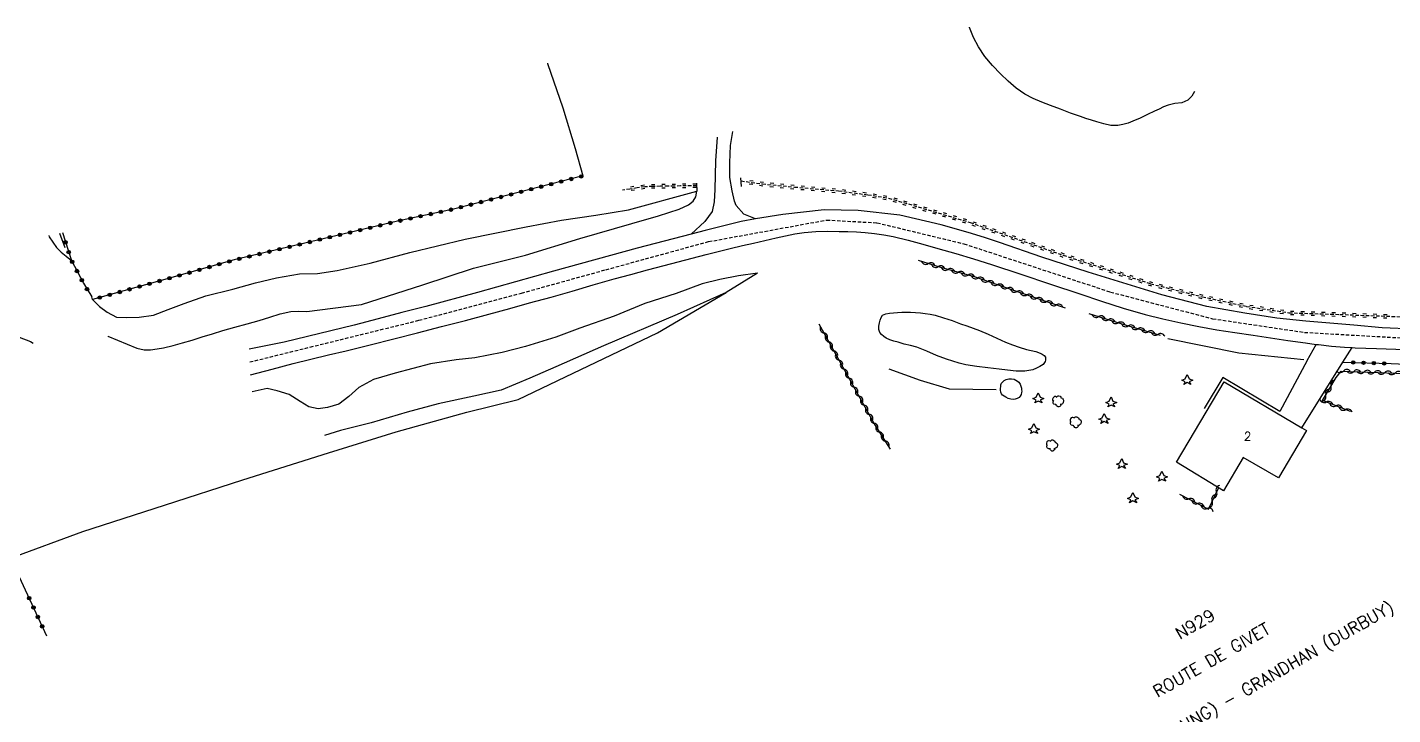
# Model space of a CAD drawing. Header units: millimetres. Extents: x 215000 to 216002, y 109000 to 110000.
# Drawn here: x 215558 to 215755.9, y 109764.8 to 109864.5 of the extents above; entities that cross this region are included whole.
import ezdxf
from ezdxf.enums import TextEntityAlignment as Align

# ---------------------------------------------------------------- set-up
doc = ezdxf.new("R2010")
doc.units = ezdxf.units.MM
doc.linetypes.add('DASHED', pattern=[0.75, 0.5, -0.25])
doc.layers.get('0').update_dxf_attribs({"linetype": 'CONTINUOUS'})
for name, color, linetype in [('W0001', 6, 'DASHED'), ('W0008', 7, 'CONTINUOUS'), ('W0017', 7, 'CONTINUOUS'), ('W0101', 7, 'CONTINUOUS'), ('W0120', 7, 'CONTINUOUS'), ('W0211', 2, 'CONTINUOUS'), ('W0214', 2, 'CONTINUOUS'), ('W0220', 5, 'DASHED'), ('W0300', 7, 'CONTINUOUS'), ('W0303', 7, 'CONTINUOUS'), ('W0310', 3, 'CONTINUOUS'), ('W0323', 7, 'CONTINUOUS'), ('W0330', 7, 'CONTINUOUS'), ('W0515', 5, 'CONTINUOUS'), ('W0989', 7, 'CONTINUOUS'), ('W0990', 7, 'CONTINUOUS'), ('W0991', 7, 'CONTINUOUS')]:
    doc.layers.add(name, color=color, linetype=linetype)
doc.styles.get("Standard").update_dxf_attribs({"font": 'romans.shx', "width": 0.85})

# ---------------------------------------------------------------- blocks, each defined once
blk = doc.blocks.new('T300')
for p, q in [((-0.8, 0.51), (-0.86, 0.34)), ((-0.86, 0.34), (-0.86, 0.17)), ((-0.86, 0.17), (-0.74, 0.06)), ((-0.69, 0.63), (-0.8, 0.51)), ((-0.8, -0.06), (-0.74, 0.06)), ((-0.74, 0.06), (-0.69, 0.11)), ((-0.57, 0.69), (-0.69, 0.63)), ((-0.46, 0.69), (-0.57, 0.69)), ((-0.29, 0.63), (-0.46, 0.69)), ((-0.29, 0.63), (-0.17, 0.74)), ((-0.23, 0.57), (-0.29, 0.63)), ((-0.17, 0.74), (-0.06, 0.8)), ((-0.06, 0.8), (0.06, 0.8)), ((0.06, 0.8), (0.23, 0.74)), ((0.23, 0.74), (0.34, 0.63)), ((0.34, 0.63), (0.4, 0.51)), ((0.46, 0.46), (0.34, 0.46)), ((0.4, 0.51), (0.4, 0.46)), ((0.57, 0.4), (0.46, 0.46)), ((0.57, 0.4), (0.69, 0.29)), ((0.69, 0.29), (0.74, 0.17)), ((0.74, 0.06), (0.69, -0.17)), ((0.74, 0.17), (0.74, 0.06)), ((-0.8, -0.17), (-0.8, -0.06)), ((-0.8, -0.23), (-0.8, -0.17)), ((-0.74, -0.34), (-0.8, -0.23)), ((-0.69, -0.4), (-0.74, -0.34)), ((-0.51, -0.46), (-0.69, -0.4)), ((-0.4, -0.46), (-0.51, -0.46)), ((-0.4, -0.46), (-0.34, -0.46)), ((-0.34, -0.46), (-0.34, -0.4)), ((-0.34, -0.51), (-0.34, -0.46)), ((-0.29, -0.63), (-0.34, -0.51)), ((-0.17, -0.74), (-0.29, -0.63)), ((-0.06, -0.8), (-0.17, -0.74)), ((0.06, -0.8), (-0.06, -0.8)), ((0.17, -0.74), (0.06, -0.8)), ((0.23, -0.69), (0.17, -0.74)), ((0.29, -0.46), (0.23, -0.46)), ((0.29, -0.63), (0.23, -0.69)), ((0.46, -0.4), (0.29, -0.46)), ((0.34, -0.51), (0.29, -0.63)), ((0.34, -0.51), (0.34, -0.46)), ((0.57, -0.34), (0.46, -0.4)), ((0.63, -0.29), (0.57, -0.34)), ((0.69, -0.17), (0.63, -0.29))]:
    blk.add_line(p, q)
blk = doc.blocks.new('T303')
for p, q in [((-0.77, 0), (-0.28, 0.21)), ((-0.28, -0.21), (-0.77, 0)), ((-0.28, 0.21), (0, 0.83)), ((0, 0.83), (0.28, 0.21)), ((0.28, 0.21), (0.83, 0)), ((0.83, 0), (0.28, -0.21)), ((-0.49, -0.63), (-0.28, -0.21)), ((0, -0.35), (-0.49, -0.63)), ((0.56, -0.63), (0, -0.35)), ((0.28, -0.21), (0.56, -0.63))]:
    blk.add_line(p, q)
blk = doc.blocks.new('t220o')
at = {"color": 0, "linetype": 'Continuous'}
for p, q in [((-0.25, 0.25), (0.25, 0.25)), ((-0.25, -0.25), (0.25, -0.25))]:
    blk.add_line(p, q, dxfattribs=at)
blk = doc.blocks.new('t323o')
at = {"color": 0, "linetype": 'Continuous'}
for radius in [0.25, 0.15]:
    blk.add_circle((0, 0), radius, dxfattribs=at)
blk = doc.blocks.new('t310o')
at = {"color": 0, "linetype": 'Continuous'}
for centre, start, end in [((-0.5, 0.38), 216.8699, 323.1304), ((0.5, -0.37), 36.8699, 143.1303)]:
    blk.add_arc(centre, 0.625, start, end, dxfattribs=at)

msp = doc.modelspace()

# ---------------------------------------------------------------- linework, layer by layer
at = {"layer": 'W0001'}
msp.add_lwpolyline([(215590.21, 109815.94), (215614.73, 109821.99), (215629.63, 109825.94), (215641.82, 109829.33), (215656.74, 109833.41), (215673.85, 109836.54), (215681.14, 109836.14), (215693.75, 109833.09), (215714.99, 109826.09), (215729.8, 109822.22), (215743.12, 109820.24), (215758.76, 109819.35), (215783.39, 109817.67), (215794.65, 109816.18), (215812.92, 109813.12), (215823.01, 109812.21), (215839.65, 109811.35), (215852.93, 109810.05), (215862.94, 109809.16)], dxfattribs=at)
at = {"layer": 'W0008'}
for points in [[(215694.35, 109834.75), (215690.42, 109835.84), (215684.47, 109837.23), (215678.39, 109837.93), (215673.5, 109838.04), (215667.5, 109837.36), (215663.55, 109836.73), (215661.43, 109836.32), (215656.21, 109835), (215654.18, 109834.49), (215646.36, 109832.48), (215634.24, 109829.1), (215623.24, 109826.04), (215615.74, 109824.01)], [(215614.55, 109820.17), (215617.99, 109821.07), (215621.49, 109821.96), (215624.87, 109822.87), (215627.91, 109823.71), (215630.79, 109824.51), (215633.9, 109825.35), (215636.95, 109826.22), (215639.98, 109827.13), (215643.03, 109828.01), (215645.44, 109828.66), (215647.85, 109829.29), (215650.27, 109829.92), (215652.31, 109830.46), (215654.35, 109830.99), (215656.39, 109831.52), (215658.13, 109831.96), (215659.88, 109832.39), (215661.64, 109832.82), (215663.26, 109833.2), (215664.88, 109833.58), (215666.51, 109833.94), (215667.86, 109834.24), (215669.22, 109834.53), (215670.58, 109834.75), (215672.27, 109834.88), (215673.97, 109834.91), (215675.67, 109834.89), (215676.92, 109834.87), (215678.16, 109834.82), (215679.41, 109834.73), (215680.77, 109834.58), (215682.12, 109834.37), (215683.47, 109834.13), (215685.64, 109833.64), (215687.8, 109833.04), (215689.95, 109832.43), (215692.55, 109831.68), (215695.15, 109830.9), (215697.73, 109830.09), (215702.01, 109828.7), (215706.27, 109827.25), (215710.53, 109825.83), (215713.69, 109824.79), (215716.85, 109823.76), (215720.03, 109822.83), (215722.6, 109822.18), (215725.18, 109821.6), (215727.78, 109821.07), (215730.4, 109820.63), (215733.03, 109820.24), (215735.66, 109819.85), (215738.19, 109819.45), (215740.72, 109819.05), (215743.26, 109818.7), (215744.81, 109818.5), (215745.14, 109818.46), (215747.02, 109818.25), (215748.91, 109818.08), (215750.02, 109818.02), (215750.46, 109817.99), (215752.02, 109817.94), (215753.57, 109817.89), (215757.73, 109817.77)], [(215782.28, 109819.12), (215772.34, 109820.02), (215763.56, 109820.52), (215754.39, 109820.89), (215750.28, 109821.27), (215743.29, 109821.85), (215739.09, 109822.32), (215734.45, 109823.04), (215728.94, 109824.01), (215722.45, 109825.7), (215711.74, 109828.99), (215705.04, 109831.17), (215698.88, 109833.26), (215696.72, 109834.01), (215694.35, 109834.75)], [(215615.74, 109824.01), (215612.28, 109823.1), (215608.82, 109822.19), (215605.36, 109821.3), (215601.97, 109820.47), (215598.58, 109819.65), (215595.19, 109818.83), (215590.11, 109817.81), (215590.11, 109817.81)], [(215590.31, 109814.07), (215593.45, 109814.9), (215596.51, 109815.7), (215599.07, 109816.33), (215601.64, 109816.96), (215604.21, 109817.58), (215607.66, 109818.44), (215611.1, 109819.3), (215614.55, 109820.17)]]:
    msp.add_lwpolyline(points, dxfattribs=at)
at = {"layer": 'W0017'}
for points in [[(215663.55, 109836.73), (215661.86, 109837.41), (215660.71, 109838.64), (215660.47, 109839.26), (215660.13, 109840.76), (215659.81, 109842.71), (215659.79, 109844.82), (215659.9, 109847.36), (215660.23, 109849.38)], [(215657.95, 109848.56), (215657.71, 109845.13), (215657.68, 109843.03), (215657.65, 109840.99), (215657.53, 109839.17), (215657.24, 109837.8), (215656.2, 109836.34), (215654.18, 109834.49)], [(215742.73, 109806.4), (215748.68, 109815.93), (215750.02, 109818.02)], [(215743.51, 109816.15), (215744.81, 109818.5)], [(215743.51, 109816.15), (215739.55, 109808.74), (215731.25, 109813.71), (215728.59, 109809.2)]]:
    msp.add_lwpolyline(points, dxfattribs=at)
at = {"layer": 'W0101'}
msp.add_lwpolyline([(215731.39, 109797.25), (215724.57, 109801.38), (215731.45, 109813.08), (215742.73, 109806.4), (215743.41, 109806), (215739.34, 109799.11), (215734.21, 109802.07), (215731.39, 109797.25)], close=True, dxfattribs=at)
at = {"layer": 'W0120'}
for points in [[(215654.97, 109841.87), (215655.03, 109840.74)], [(215661.51, 109841.4), (215661.38, 109842.66)]]:
    msp.add_lwpolyline(points, dxfattribs=at)
at = {"layer": 'W0211'}
for points in [[(215622.65, 109829.54), (215630.18, 109831.43), (215638.07, 109833.85), (215645.6, 109836.04), (215649.47, 109837.16), (215652.44, 109838.1), (215653.83, 109838.74), (215654.47, 109839.27), (215654.87, 109839.93), (215655.03, 109840.74)], [(215569.66, 109819.69), (215569.66, 109819.69), (215573.86, 109817.93), (215573.86, 109817.93), (215574.93, 109817.68), (215575.85, 109817.69), (215576.79, 109817.83), (215577.72, 109818), (215579.11, 109818.32), (215580.48, 109818.71), (215581.85, 109819.13), (215583.34, 109819.57), (215584.82, 109820.04), (215586.31, 109820.49), (215588.07, 109821), (215589.83, 109821.49), (215591.6, 109821.98), (215593.12, 109822.46), (215594.63, 109822.94), (215596.17, 109823.25), (215597.33, 109823.3), (215598.5, 109823.27), (215606.41, 109824.27), (215615.3, 109827.13), (215622.65, 109829.54)], [(215658.35, 109827.92), (215655.8, 109827.26), (215652.03, 109825.9), (215647.49, 109824.44), (215643.02, 109822.6), (215638.06, 109820.86), (215634.59, 109819.56), (215630.17, 109818.17), (215626.81, 109817.3), (215622.85, 109816.55), (215620.12, 109816.27), (215616.41, 109815.69), (215611.29, 109814.31), (215608.15, 109813.42), (215606.04, 109812.22), (215604.57, 109810.95), (215603.14, 109809.84), (215601.51, 109809.33), (215600.12, 109809.15), (215598.8, 109809.41), (215597.51, 109810.2), (215595.91, 109811.24), (215594.21, 109811.77), (215592.74, 109812.07), (215590.56, 109811.63)], [(215663.83, 109828.81), (215661.05, 109828.43), (215658.35, 109827.92)]]:
    msp.add_lwpolyline(points, dxfattribs=at)
at = {"layer": 'W0214'}
for points in [[(215645.13, 109838), (215655.03, 109840.74)], [(215567.42, 109825), (215568.44, 109824), (215569.57, 109823.18), (215570.9, 109822.44), (215572.4, 109822.42), (215574.17, 109822.43), (215576.28, 109822.72), (215578.4, 109823.57), (215580.73, 109824.45), (215583.86, 109825.53), (215587.78, 109826.5), (215591.05, 109827.42), (215594.1, 109828.16), (215597.43, 109828.72), (215600.05, 109828.78), (215602.9, 109829.2), (215607.65, 109830.29), (215613.41, 109831.85), (215621.45, 109833.74), (215630.29, 109835.53), (215635.41, 109836.52), (215640.37, 109837.26), (215645.13, 109838)], [(215561.07, 109834.29), (215561.14, 109834.12), (215562.2, 109832.55), (215562.88, 109831.89), (215563.62, 109831.28), (215564.37, 109830.67)], [(215663.83, 109828.81), (215659.27, 109826.03)], [(215659.27, 109826.03), (215652.16, 109822.83), (215641.48, 109818.27), (215634.57, 109815.23), (215630.83, 109813.58), (215626.64, 109811.87), (215622.71, 109810.96), (215617.54, 109809.88), (215613.04, 109808.65), (215607.83, 109807.11), (215603.35, 109806), (215601.05, 109805.26)], [(215515.68, 109807.41), (215519.14, 109809.23), (215522.99, 109810.73), (215526.07, 109811.54), (215529.82, 109812.34), (215534.97, 109813.6), (215540.19, 109815.1), (215544.37, 109816.43), (215548.01, 109817.56), (215551.11, 109818.65), (215552.98, 109819.11), (215554.9, 109819.59), (215556.8, 109819.52), (215558.45, 109818.89), (215558.84, 109818.66)]]:
    msp.add_lwpolyline(points, dxfattribs=at)
at = {"layer": 'W0220'}
for points in [[(215654.99, 109841.49), (215652.65, 109841.48), (215651.76, 109841.46), (215650.87, 109841.44), (215649.74, 109841.43), (215648.6, 109841.41), (215647.47, 109841.35), (215646.39, 109841.21), (215645.31, 109841.03), (215644.23, 109840.85)], [(215661.43, 109842.22), (215664.54, 109841.78), (215669.19, 109841.33), (215675.58, 109840.77), (215679.83, 109840.21), (215682.82, 109839.73), (215694.65, 109836.18), (215708.14, 109831.43), (215720.81, 109827.29), (215728.32, 109825.4), (215734.72, 109824.01), (215740.85, 109823.09), (215748.24, 109822.84), (215758.58, 109822.45), (215769.8, 109822.1)]]:
    msp.add_lwpolyline(points, dxfattribs=at)
at = {"layer": 'W0300'}
for points in [[(215562.63, 109834.64), (215563.39, 109832.55)], [(215698.41, 109811.88), (215691.67, 109812.01), (215687.47, 109813.24), (215682.92, 109814.9)]]:
    msp.add_lwpolyline(points, dxfattribs=at)
at = {"layer": 'W0303'}
msp.add_lwpolyline([(215723.29, 109819.35), (215733.58, 109817.25), (215743, 109816.3)], dxfattribs=at)
at = {"layer": 'W0310'}
for points in [[(215708.46, 109823.76), (215702.11, 109825.94), (215695.26, 109828.3), (215690.41, 109829.67), (215687.14, 109830.67)], [(215672.71, 109821.46), (215680.9, 109806.74), (215683.06, 109803.3)], [(215711.83, 109822.96), (215717.27, 109821.26), (215722.18, 109819.85)], [(215749.76, 109808.75), (215745.73, 109810.36), (215747.71, 109813.71)], [(215747.71, 109813.7), (215748.42, 109814.63), (215760.38, 109814.16)], [(215725.01, 109796.78), (215729.18, 109794.58), (215730.63, 109797.65)]]:
    msp.add_lwpolyline(points, dxfattribs=at)
at = {"layer": 'W0323'}
for points in [[(215638.5, 109842.93), (215619.74, 109838.12), (215611.64, 109836.36), (215600.87, 109833.82), (215587.98, 109830.74), (215578.23, 109827.99), (215567.42, 109825), (215567.31, 109825.4)], [(215563.06, 109834.74), (215564.31, 109830.79), (215564.37, 109830.67), (215566.11, 109827.37), (215567.31, 109825.4)], [(215748.68, 109815.93), (215755.67, 109815.7), (215764.13, 109815.31), (215773.26, 109814.96), (215776.87, 109815.04)], [(215555.55, 109787.49), (215560.76, 109776.22)]]:
    msp.add_lwpolyline(points, dxfattribs=at)
at = {"layer": 'W0330'}
for points in [[(215633.39, 109859.32), (215633.4, 109859.27), (215635.58, 109852.8), (215637.39, 109846.94), (215638.5, 109842.93)], [(215555.55, 109787.49), (215566.04, 109791.33), (215577.88, 109795.16), (215589.22, 109798.82), (215601.61, 109802.78), (215611.46, 109805.82), (215621.7, 109808.64), (215629.12, 109810.49), (215637.12, 109814.34), (215649.31, 109820.15), (215659.27, 109826.03)]]:
    msp.add_lwpolyline(points, dxfattribs=at)
at = {"layer": 'W0515'}
for points in [[(215706.28, 109853.17), (215705.02, 109853.66), (215703.77, 109854.18), (215702.58, 109854.79), (215701.32, 109855.66), (215700.14, 109856.67), (215699.03, 109857.74), (215697.87, 109858.96), (215696.79, 109860.26), (215695.85, 109861.65), (215695.14, 109863.04), (215694.55, 109864.5), (215694.55, 109864.51)], [(215727.16, 109855.17), (215726.76, 109854.5), (215726.19, 109853.91), (215725.34, 109853.56), (215724.33, 109853.43), (215723.34, 109853.23), (215722.68, 109852.95), (215722.03, 109852.64), (215721.39, 109852.33), (215720.35, 109851.83), (215719.31, 109851.33), (215718.25, 109850.89), (215717.53, 109850.62), (215716.8, 109850.38), (215716.06, 109850.24), (215715.05, 109850.28), (215714.03, 109850.5), (215713.02, 109850.77), (215712.22, 109851.01), (215711.43, 109851.28), (215710.64, 109851.56), (215709.17, 109852.07), (215707.72, 109852.61), (215706.28, 109853.17)]]:
    msp.add_lwpolyline(points, dxfattribs=at)
for points in [[(215704.78, 109817.23), (215705.08, 109817.06), (215705.37, 109816.87), (215705.55, 109816.62), (215705.58, 109816.43), (215705.56, 109816.21), (215705.52, 109816), (215705.23, 109815.59), (215704.77, 109815.27), (215704.27, 109815.02), (215703.72, 109814.82), (215703.14, 109814.71), (215702.55, 109814.63), (215701.32, 109814.61), (215700.08, 109814.75), (215698.84, 109814.91), (215697.22, 109815.07), (215695.61, 109815.27), (215694.01, 109815.55), (215693.07, 109815.78), (215692.13, 109816.04), (215691.2, 109816.33), (215689.77, 109816.89), (215688.36, 109817.53), (215686.92, 109818.09), (215686.02, 109818.34), (215685.1, 109818.55), (215684.2, 109818.8), (215683.6, 109818.98), (215683.01, 109819.16), (215682.46, 109819.42), (215682.11, 109819.65), (215681.78, 109819.91), (215681.54, 109820.22), (215681.42, 109820.65), (215681.43, 109821.15), (215681.5, 109821.63), (215681.6, 109822.03), (215681.75, 109822.41), (215681.96, 109822.72), (215682.4, 109822.95), (215682.97, 109823.04), (215683.55, 109823.09), (215684.13, 109823.14), (215684.72, 109823.15), (215685.32, 109823.16), (215686.02, 109823.15), (215686.73, 109823.13), (215687.43, 109823.08), (215688.14, 109822.99), (215688.85, 109822.87), (215689.55, 109822.72), (215690.8, 109822.37), (215692.03, 109821.94), (215693.25, 109821.49), (215694.17, 109821.17), (215695.1, 109820.84), (215696.01, 109820.5), (215697.27, 109819.96), (215698.5, 109819.38), (215699.75, 109818.84), (215700.76, 109818.44), (215701.77, 109818.07), (215702.8, 109817.73), (215703.48, 109817.59), (215704.15, 109817.46)], [(215702.09, 109811.49), (215702.02, 109811.23), (215701.89, 109810.98), (215701.73, 109810.77), (215701.48, 109810.62), (215701.18, 109810.54), (215700.89, 109810.5), (215700.52, 109810.53), (215700.16, 109810.65), (215699.82, 109810.82), (215699.58, 109810.96), (215699.35, 109811.12), (215699.18, 109811.31), (215699.09, 109811.56), (215699.06, 109811.83), (215699.05, 109812.11), (215699.07, 109812.37), (215699.1, 109812.62), (215699.19, 109812.85), (215699.37, 109813.07), (215699.6, 109813.24), (215699.86, 109813.38), (215700.23, 109813.48), (215700.64, 109813.5), (215701.03, 109813.43), (215701.27, 109813.32), (215701.5, 109813.18), (215701.69, 109813.01), (215701.88, 109812.74), (215702.01, 109812.44), (215702.09, 109812.12), (215702.11, 109811.91), (215702.12, 109811.7), (215702.09, 109811.49)]]:
    msp.add_lwpolyline(points, close=True, dxfattribs=at)

# ---------------------------------------------------------------- block references
at = {"layer": 'W0220'}
for p, rotation in [((215645.71, 109841.1), 189.5312597946312), ((215647.2, 109841.31), 187.21624121377), ((215648.69, 109841.41), 180.8076403122121), ((215650.19, 109841.43), 180.6562225234428), ((215651.69, 109841.46), 181.3547152515316), ((215653.19, 109841.48), 180.3672756073199), ((215654.69, 109841.49), 180.3672756073199), ((215662.91, 109842.01), 351.9523969113246), ((215664.4, 109841.8), 351.9523969113246), ((215665.89, 109841.65), 354.4689135128148), ((215667.38, 109841.5), 354.4689135128148), ((215668.88, 109841.36), 354.4689135128148), ((215670.37, 109841.22), 355.0182649366366), ((215671.87, 109841.09), 355.0182649366366), ((215673.36, 109840.96), 355.0182649366366), ((215674.85, 109840.83), 355.0182649366366), ((215676.34, 109840.67), 352.5588105665112), ((215677.83, 109840.48), 352.5588105665112), ((215679.32, 109840.28), 352.5588105665112), ((215680.8, 109840.06), 350.783420711032), ((215682.28, 109839.82), 350.783420711032), ((215683.74, 109839.46), 343.3123072446928), ((215685.17, 109839.02), 343.3123072446928), ((215686.61, 109838.59), 343.3123072446928), ((215688.05, 109838.16), 343.3123072446928), ((215689.48, 109837.73), 343.3123072446928), ((215690.92, 109837.3), 343.3123072446928), ((215692.36, 109836.87), 343.3123072446928), ((215693.79, 109836.44), 343.3123072446928), ((215695.22, 109835.98), 340.579300154783), ((215696.64, 109835.48), 340.579300154783), ((215698.05, 109834.98), 340.579300154783), ((215699.47, 109834.49), 340.579300154783), ((215700.88, 109833.99), 340.579300154783), ((215702.29, 109833.49), 340.579300154783), ((215703.71, 109832.99), 340.579300154783), ((215705.12, 109832.49), 340.579300154783), ((215706.54, 109831.99), 340.579300154783), ((215707.95, 109831.49), 340.579300154783), ((215709.38, 109831.02), 341.9009533727402), ((215710.8, 109830.56), 341.9009533727402), ((215712.23, 109830.09), 341.9009533727402), ((215713.65, 109829.63), 341.9009533727402), ((215715.08, 109829.16), 341.9009533727402), ((215716.51, 109828.69), 341.9009533727402), ((215717.93, 109828.23), 341.9009533727402), ((215719.36, 109827.76), 341.9009533727402), ((215720.78, 109827.3), 341.9009533727402), ((215722.24, 109826.93), 345.9099155648257), ((215723.69, 109826.56), 345.9099155648257), ((215725.15, 109826.2), 345.9099155648257), ((215726.6, 109825.83), 345.9099155648257), ((215728.06, 109825.47), 345.9099155648257), ((215729.52, 109825.14), 347.7471110514782), ((215730.99, 109824.82), 347.7471110514782), ((215732.45, 109824.5), 347.7471110514782), ((215733.92, 109824.19), 347.7471110514782), ((215735.39, 109823.91), 351.3979238293826), ((215736.88, 109823.69), 351.3979238293826), ((215738.36, 109823.46), 351.3979238293826), ((215739.84, 109823.24), 351.3979238293826), ((215741.33, 109823.07), 358.102200163084), ((215742.83, 109823.02), 358.102200163084), ((215744.33, 109822.97), 358.102200163084), ((215745.83, 109822.92), 358.102200163084), ((215747.33, 109822.87), 358.102200163084), ((215748.83, 109822.82), 357.8504081359897), ((215750.33, 109822.76), 357.8504081359897), ((215751.82, 109822.71), 357.8504081359897), ((215753.32, 109822.65), 357.8504081359897), ((215754.82, 109822.59), 357.8504081359897)]:
    msp.add_blockref('t220o', p, dxfattribs=dict(at, rotation=rotation))
at = {"layer": 'W0300', "rotation": 359.9999899820874}
for p in [(215707.46, 109810.22), (215709.99, 109807.19), (215706.56, 109803.82)]:
    msp.add_blockref('T300', p, dxfattribs=at)
at = {"layer": 'W0303', "rotation": 359.9999899820874}
for p in [(215726.09, 109813.29), (215704.51, 109810.62), (215715.07, 109810.04), (215714.08, 109807.65), (215703.89, 109806.17), (215716.61, 109801.11), (215722.43, 109799.26), (215718.24, 109796.15)]:
    msp.add_blockref('T303', p, dxfattribs=at)
at = {"layer": 'W0310'}
for p, rotation in [((215688.57, 109830.23), 162.8935796097361), ((215690.01, 109829.79), 162.8935796097361), ((215691.45, 109829.37), 164.2780179171638), ((215692.89, 109828.97), 164.2780179171638), ((215694.34, 109828.56), 164.2780179171638), ((215695.77, 109828.13), 160.9499053933503), ((215697.19, 109827.64), 160.9499053933503), ((215698.61, 109827.15), 160.9499053933503), ((215700.02, 109826.66), 160.9499053933503), ((215701.44, 109826.17), 160.9499053933503), ((215702.86, 109825.68), 161.1092406764836), ((215704.28, 109825.19), 161.1092406764836), ((215705.7, 109824.71), 161.1092406764836), ((215707.12, 109824.22), 161.1092406764836), ((215673.44, 109820.15), 299.0800555198562), ((215713.26, 109822.52), 342.6393800625686), ((215714.69, 109822.07), 342.6393800625686), ((215716.12, 109821.62), 342.6393800625686), ((215717.55, 109821.18), 343.9623429197781), ((215719, 109820.76), 343.9623429197781), ((215674.17, 109818.84), 299.0800555198562), ((215720.44, 109820.35), 343.9623429197781), ((215721.88, 109819.94), 343.9623429197781), ((215674.9, 109817.53), 299.0800555198562), ((215675.63, 109816.21), 299.0800555198562), ((215676.36, 109814.9), 299.0800555198562), ((215677.09, 109813.59), 299.0800555198562), ((215677.82, 109812.28), 299.0800555198562), ((215746.95, 109812.42), 59.44266131099079), ((215748.75, 109814.62), 357.7491919753321), ((215750.24, 109814.56), 357.7491919753321), ((215751.74, 109814.5), 357.7491919753321), ((215753.24, 109814.44), 357.7491919753321), ((215754.74, 109814.39), 357.7491919753321), ((215756.24, 109814.33), 357.7491919753321), ((215678.55, 109810.97), 299.0800555198562), ((215746.18, 109811.13), 59.44266131099079), ((215679.28, 109809.66), 299.0800555198562), ((215680, 109808.35), 299.0800555198562), ((215746.29, 109810.14), 158.1765216106655), ((215747.69, 109809.58), 158.1765216106655), ((215749.08, 109809.02), 158.1765216106655), ((215680.73, 109807.04), 299.0800555198562), ((215681.52, 109805.76), 302.1862485285369), ((215682.32, 109804.49), 302.1862485285369), ((215730.36, 109797.1), 64.85272238143251), ((215726.33, 109796.08), 332.2510733538688), ((215727.66, 109795.38), 332.2510733538688), ((215728.99, 109794.68), 332.2510733538688), ((215729.73, 109795.74), 64.85272238143251)]:
    msp.add_blockref('t310o', p, dxfattribs=dict(at, rotation=rotation))
at = {"layer": 'W0323'}
for p, rotation in [((215638.27, 109842.87), 194.3700015151559), ((215629.55, 109840.64), 194.3700015151559), ((215631.01, 109841.01), 194.3700015151559), ((215632.46, 109841.38), 194.3700015151559), ((215633.91, 109841.75), 194.3700015151559), ((215635.37, 109842.12), 194.3700015151559), ((215636.82, 109842.5), 194.3700015151559), ((215622.29, 109838.77), 194.3700015151559), ((215623.74, 109839.15), 194.3700015151559), ((215625.19, 109839.52), 194.3700015151559), ((215626.65, 109839.89), 194.3700015151559), ((215628.1, 109840.26), 194.3700015151559), ((215613.52, 109836.77), 192.2641864644536), ((215614.98, 109837.09), 192.2641864644536), ((215616.45, 109837.41), 192.2641864644536), ((215617.91, 109837.72), 192.2641864644536), ((215619.38, 109838.04), 192.2641864644536), ((215620.83, 109838.4), 194.3700015151559), ((215604.75, 109834.73), 193.2870346363203), ((215606.21, 109835.08), 193.2870346363203), ((215607.67, 109835.42), 193.2870346363203), ((215609.13, 109835.77), 193.2870346363203), ((215610.59, 109836.11), 193.2870346363203), ((215612.05, 109836.45), 192.2641864644536), ((215563.51, 109833.31), 287.6158737625369), ((215597.45, 109833), 193.4405700488091), ((215598.91, 109833.35), 193.4405700488091), ((215600.37, 109833.7), 193.4405700488091), ((215601.83, 109834.04), 193.2870346363203), ((215603.29, 109834.39), 193.2870346363203), ((215563.97, 109831.88), 287.6158737625369), ((215588.7, 109830.91), 193.4405700488091), ((215590.16, 109831.26), 193.4405700488091), ((215591.62, 109831.61), 193.4405700488091), ((215593.07, 109831.95), 193.4405700488091), ((215594.53, 109832.3), 193.4405700488091), ((215595.99, 109832.65), 193.4405700488091), ((215564.48, 109830.47), 297.7198852834542), ((215565.18, 109829.14), 297.7198852834542), ((215581.47, 109828.9), 195.7341509987359), ((215582.92, 109829.31), 195.7341509987359), ((215584.36, 109829.72), 195.7341509987359), ((215585.8, 109830.12), 195.7341509987359), ((215587.25, 109830.53), 195.7341509987359), ((215565.87, 109827.82), 297.7198852834542), ((215574.25, 109826.89), 195.4800775123402), ((215575.69, 109827.29), 195.4800775123402), ((215577.14, 109827.69), 195.4800775123402), ((215578.58, 109828.09), 195.7341509987359), ((215580.03, 109828.5), 195.7341509987359), ((215566.63, 109826.52), 301.3498236940812), ((215568.47, 109825.29), 195.4800775123402), ((215569.91, 109825.69), 195.4800775123402), ((215571.36, 109826.09), 195.4800775123402), ((215572.8, 109826.49), 195.4800775123402), ((215750.18, 109815.88), 358.0905746038147), ((215751.68, 109815.83), 358.0905746038147), ((215753.17, 109815.78), 358.0905746038147), ((215754.67, 109815.73), 358.0905746038147), ((215558.24, 109781.67), 294.8229533648148), ((215558.87, 109780.31), 294.8229533648148), ((215559.5, 109778.94), 294.8229533648148), ((215560.13, 109777.58), 294.8229533648148)]:
    msp.add_blockref('t323o', p, dxfattribs=dict(at, rotation=rotation))

# ---------------------------------------------------------------- texts
at = {"layer": 'W0989'}
msp.add_text('DION (BEAURAING) - GRANDHAN (DURBUY)', height=1.75, rotation=30, dxfattribs=at).set_placement((215733.76, 109767.88), align=Align.MIDDLE_CENTER)
msp.add_text('ROUTE DE GIVET', height=1.75, rotation=30, dxfattribs=at).set_placement((215721.8, 109767.19))
at = {"layer": 'W0990'}
msp.add_text('N929', height=1.75, rotation=30, dxfattribs=at).set_placement((215727.24, 109777.91), align=Align.MIDDLE_CENTER)
at = {"layer": 'W0991'}
msp.add_text('2', height=1.25, dxfattribs=at).set_placement((215734.86, 109805.16), align=Align.MIDDLE_CENTER)

doc.saveas('drawing.dxf')
